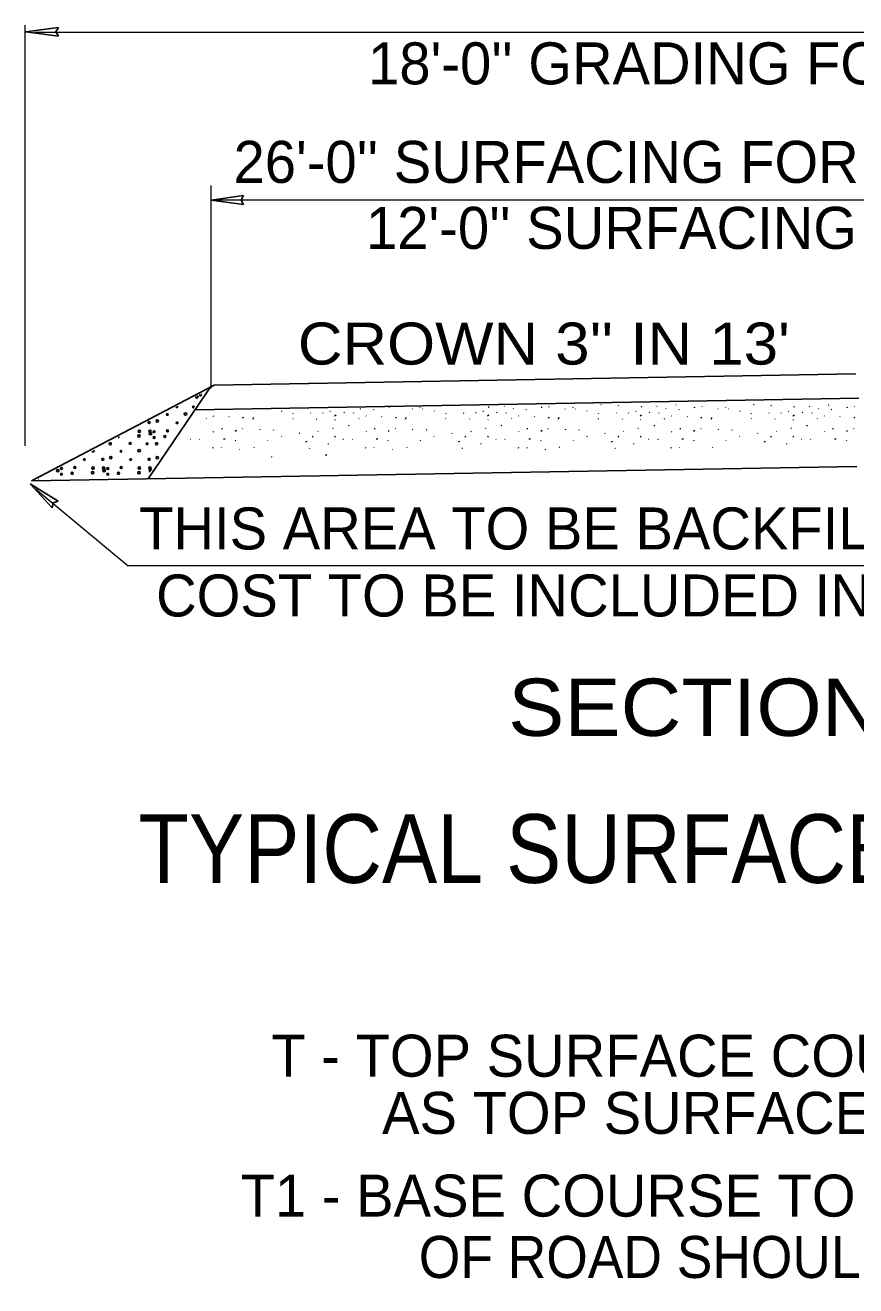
# Model space of a CAD drawing. Extents: x 326 to 700, y 421 to 686.
# Drawn here: x 377.18 to 401.66, y 583.2 to 620.35 of the extents above; entities that cross this region are included whole.
import ezdxf

# ---------------------------------------------------------------- set-up
doc = ezdxf.new("R2010")
doc.units = 0
doc.header["$LTSCALE"] = 0.5
for name, color, linetype, lineweight in [('1', 7, 'Continuous', 13), ('13', 7, 'Continuous', 13), ('2', 7, 'Continuous', 13)]:
    doc.layers.add(name, color=color, linetype=linetype, lineweight=lineweight)

msp = doc.modelspace()

# ---------------------------------------------------------------- linework, layer by layer
at = {"layer": '1', "lineweight": 25}
for p, q in [((377.2047, 620.1568), (378.1627, 620.2884)), ((377.2047, 620.1568), (378.1627, 620.0252)), ((382.6616, 615.1981), (383.6196, 615.3298)), ((382.6616, 615.1981), (383.6196, 615.0665)), ((377.3277, 606.8368), (378.1496, 606.3273)), ((377.3277, 606.8368), (377.9818, 606.1245))]:
    msp.add_line(p, q, dxfattribs=at)
for points in [[(378.1627, 620.2884), (378.0885, 620.1555), (378.1627, 620.0252)], [(383.6196, 615.3298), (383.5454, 615.1968), (383.6196, 615.0665)], [(378.1496, 606.3273), (378.0078, 606.2722), (377.9818, 606.1245)]]:
    msp.add_lwpolyline(points, dxfattribs=at)
at = {"layer": '13'}
for p, q in [((377.1828, 607.9526), (377.1828, 620.3511)), ((426.7673, 620.1338), (377.4648, 620.1338)), ((382.6618, 609.6538), (382.6618, 615.6292)), ((421.5745, 615.1986), (382.6613, 615.1986)), ((384.7299, 608.9878), (384.7423, 608.9754)), ((386.1704, 608.9694), (386.1828, 608.9818)), ((386.571, 608.9508), (386.5893, 608.9263)), ((387.0573, 609.0433), (387.0696, 609.0557)), ((387.433, 609.0309), (387.4454, 609.0185)), ((387.8994, 609.0808), (387.9008, 609.074)), ((388.5861, 609.0433), (388.5984, 609.0309)), ((388.8139, 609.0924), (388.8261, 609.0802)), ((388.8938, 609.0493), (388.9062, 609.0369)), ((389.2324, 608.9878), (389.2448, 608.9754)), ((390.6729, 608.9694), (390.6853, 608.9818)), ((390.8518, 609.0862), (390.8394, 609.1172)), ((391.0734, 608.9508), (391.0918, 608.9263)), ((391.2949, 609.1109), (391.3073, 609.1233)), ((391.5597, 609.0433), (391.5721, 609.0557)), ((391.8553, 609.1479), (391.8564, 609.1491)), ((391.9355, 609.0309), (391.9478, 609.0185)), ((392.3972, 609.1048), (392.4033, 609.074)), ((392.6186, 609.1048), (392.631, 609.1172)), ((393.0885, 609.0433), (393.1009, 609.0309)), ((393.3163, 609.0924), (393.3285, 609.0802)), ((393.3963, 609.0493), (393.4086, 609.0369)), ((393.7349, 608.9878), (393.7473, 608.9754)), ((394.1474, 609.1787), (394.1598, 609.1663)), ((394.6586, 609.1479), (394.671, 609.1355)), ((395.1754, 608.9694), (395.1878, 608.9818)), ((395.3543, 609.0862), (395.3419, 609.1172)), ((395.5759, 608.9508), (395.5943, 608.9263)), ((395.7973, 609.1109), (395.8098, 609.1233)), ((396.0622, 609.0433), (396.0745, 609.0557)), ((396.3577, 609.1479), (396.3701, 609.1603)), ((396.4379, 609.0309), (396.4503, 609.0185)), ((396.8996, 609.1048), (396.9058, 609.074)), ((397.1211, 609.1048), (397.1334, 609.1172)), ((397.591, 609.0433), (397.6033, 609.0309)), ((397.8188, 609.0924), (397.831, 609.0802)), ((397.8987, 609.0493), (397.9111, 609.0369)), ((398.2373, 608.9878), (398.2498, 608.9754)), ((398.6499, 609.1787), (398.6623, 609.1663)), ((399.1611, 609.1479), (399.1734, 609.1355)), ((399.6778, 608.9694), (399.6903, 608.9818)), ((399.8568, 609.0862), (399.8443, 609.1172)), ((400.0784, 608.9508), (400.0968, 608.9263)), ((400.2998, 609.1109), (400.3123, 609.1233)), ((400.5646, 609.0433), (400.577, 609.0557)), ((400.8602, 609.1479), (400.8725, 609.1603)), ((400.9404, 609.0309), (400.9528, 609.0185)), ((401.4021, 609.1048), (401.4083, 609.074)), ((401.6235, 609.1048), (401.6359, 609.1172)), ((382.5117, 608.7478), (382.524, 608.7601)), ((382.7151, 608.84), (382.7275, 608.8276)), ((383.1828, 608.8093), (383.1952, 608.8216)), ((383.5893, 608.7785), (383.6263, 608.7968)), ((383.8927, 608.7416), (383.9173, 608.7968)), ((385.0624, 608.9138), (385.0748, 608.9015)), ((385.0684, 608.7478), (385.0808, 608.7601)), ((385.592, 608.9263), (385.6043, 608.9138)), ((385.7703, 608.7416), (385.7827, 608.7539)), ((385.955, 608.9201), (385.9673, 608.9324)), ((386.3, 608.8338), (386.3432, 608.8708)), ((386.3123, 608.7168), (386.3246, 608.7292)), ((386.8542, 608.9138), (386.8665, 608.9384)), ((387.0141, 608.7478), (387.0265, 608.7601)), ((387.2176, 608.84), (387.2299, 608.8276)), ((387.6853, 608.8093), (387.6976, 608.8216)), ((388.0918, 608.7785), (388.1287, 608.7968)), ((388.3952, 608.7416), (388.4198, 608.7968)), ((389.5649, 608.9138), (389.5773, 608.9015)), ((389.5709, 608.7478), (389.5833, 608.7601)), ((390.0944, 608.9263), (390.1068, 608.9138)), ((390.2728, 608.7416), (390.2852, 608.7539)), ((390.4575, 608.9201), (390.4698, 608.9324)), ((390.8025, 608.8338), (390.8456, 608.8708)), ((390.8147, 608.7168), (390.8271, 608.7292)), ((391.3566, 608.9138), (391.369, 608.9384)), ((391.5166, 608.7478), (391.5289, 608.7601)), ((391.72, 608.84), (391.7324, 608.8276)), ((392.1877, 608.8093), (392.2001, 608.8216)), ((392.5943, 608.7785), (392.6312, 608.7968)), ((392.8976, 608.7416), (392.9222, 608.7968)), ((394.0673, 608.9138), (394.0798, 608.9015)), ((394.0733, 608.7478), (394.0858, 608.7601)), ((394.5969, 608.9263), (394.6093, 608.9138)), ((394.7753, 608.7416), (394.7876, 608.7539)), ((394.9599, 608.9201), (394.9723, 608.9324)), ((395.3049, 608.8338), (395.3481, 608.8708)), ((395.3172, 608.7168), (395.3295, 608.7292)), ((395.8591, 608.9138), (395.8714, 608.9384)), ((396.019, 608.7478), (396.0314, 608.7601)), ((396.2225, 608.84), (396.2348, 608.8276)), ((396.6902, 608.8093), (396.7025, 608.8216)), ((397.0967, 608.7785), (397.1336, 608.7968)), ((397.4001, 608.7416), (397.4247, 608.7968)), ((398.5698, 608.9138), (398.5822, 608.9015)), ((398.5758, 608.7478), (398.5882, 608.7601)), ((399.0993, 608.9263), (399.1118, 608.9138)), ((399.2777, 608.7416), (399.2901, 608.7539)), ((399.4624, 608.9201), (399.4748, 608.9324)), ((399.8074, 608.8338), (399.8506, 608.8708)), ((399.8196, 608.7168), (399.832, 608.7292)), ((400.3615, 608.9138), (400.3739, 608.9384)), ((400.5215, 608.7478), (400.5338, 608.7601)), ((400.7249, 608.84), (400.7373, 608.8276)), ((401.1926, 608.8093), (401.205, 608.8216)), ((401.5992, 608.7785), (401.6361, 608.7968)), ((382.7271, 608.3644), (382.7395, 608.3768)), ((382.9737, 608.4753), (382.9737, 608.4445)), ((383.4108, 608.4076), (383.3738, 608.3768)), ((383.5829, 608.4507), (383.5953, 608.4631)), ((384.0836, 608.4445), (384.1082, 608.4383)), ((384.5019, 608.4199), (384.5143, 608.4323)), ((384.7238, 608.2414), (384.7362, 608.2291)), ((385.2593, 608.3213), (385.2717, 608.3337)), ((385.6413, 608.2353), (385.6597, 608.2105)), ((385.8074, 608.3892), (385.8198, 608.3768)), ((386.2445, 608.4691), (386.2569, 608.4815)), ((386.3308, 608.2107), (386.3, 608.2414)), ((386.7064, 608.5615), (386.7312, 608.543)), ((387.2296, 608.3644), (387.2419, 608.3768)), ((387.4762, 608.4753), (387.4762, 608.4445)), ((387.9133, 608.4076), (387.8763, 608.3768)), ((388.0853, 608.4507), (388.0978, 608.4631)), ((388.5861, 608.4445), (388.6106, 608.4383)), ((389.0044, 608.4199), (389.0168, 608.4323)), ((389.2263, 608.2414), (389.2386, 608.2291)), ((389.7618, 608.3213), (389.7742, 608.3337)), ((390.1438, 608.2353), (390.1621, 608.2105)), ((390.3099, 608.3892), (390.3223, 608.3768)), ((390.747, 608.4691), (390.7593, 608.4815)), ((390.8333, 608.2107), (390.8025, 608.2414)), ((391.2088, 608.5615), (391.2336, 608.543)), ((391.732, 608.3644), (391.7444, 608.3768)), ((391.9786, 608.4753), (391.9786, 608.4445)), ((392.4157, 608.4076), (392.3788, 608.3768)), ((392.5878, 608.4507), (392.6003, 608.4631)), ((393.0885, 608.4445), (393.1131, 608.4383)), ((393.5068, 608.4199), (393.5193, 608.4323)), ((393.7287, 608.2414), (393.7411, 608.2291)), ((394.2643, 608.3213), (394.2766, 608.3337)), ((394.6462, 608.2353), (394.6646, 608.2105)), ((394.8123, 608.3892), (394.8248, 608.3768)), ((395.2494, 608.4691), (395.2618, 608.4815)), ((395.3357, 608.2107), (395.3049, 608.2414)), ((395.7113, 608.5615), (395.7361, 608.543)), ((396.2345, 608.3644), (396.2468, 608.3768)), ((396.4811, 608.4753), (396.4811, 608.4445)), ((396.9182, 608.4076), (396.8813, 608.3768)), ((397.0903, 608.4507), (397.1027, 608.4631)), ((397.591, 608.4445), (397.6155, 608.4383)), ((398.0093, 608.4199), (398.0217, 608.4323)), ((398.2312, 608.2414), (398.2435, 608.2291)), ((398.7667, 608.3213), (398.7791, 608.3337)), ((399.1487, 608.2353), (399.1671, 608.2105)), ((399.3148, 608.3892), (399.3272, 608.3768)), ((399.7519, 608.4691), (399.7643, 608.4815)), ((399.8382, 608.2107), (399.8074, 608.2414)), ((400.2138, 608.5615), (400.2385, 608.543)), ((400.7369, 608.3644), (400.7493, 608.3768)), ((400.9835, 608.4753), (400.9835, 608.4445)), ((401.4206, 608.4076), (401.3837, 608.3768)), ((401.5928, 608.4507), (401.6052, 608.4631)), ((382.044, 608.149), (382.0562, 608.1552)), ((382.3148, 608.149), (382.3271, 608.1366)), ((382.6965, 607.9028), (382.7211, 607.8966)), ((382.9551, 607.9088), (382.9675, 607.8964)), ((383.0721, 608.149), (383.0228, 608.149)), ((383.3737, 608.1058), (383.386, 608.1183)), ((383.497, 607.8597), (383.5094, 607.8473)), ((383.9173, 607.9212), (383.9297, 607.9088)), ((384.3234, 608.1121), (384.3358, 608.1244)), ((385.4504, 608.0751), (385.4935, 608.0935)), ((385.555, 607.8966), (385.5613, 607.8718)), ((386.1092, 608.0258), (386.1092, 608.0013)), ((386.5464, 608.149), (386.5586, 608.1552)), ((386.8172, 608.149), (386.8296, 608.1366)), ((387.199, 607.9028), (387.2236, 607.8966)), ((387.4576, 607.9088), (387.4699, 607.8964)), ((387.5746, 608.149), (387.5253, 608.149)), ((387.8761, 608.1058), (387.8885, 608.1183)), ((387.9995, 607.8597), (388.0118, 607.8473)), ((388.4198, 607.9212), (388.4321, 607.9088)), ((388.8259, 608.1121), (388.8383, 608.1244)), ((389.9528, 608.0751), (389.996, 608.0935)), ((390.0575, 607.8966), (390.0637, 607.8718)), ((390.6116, 608.0258), (390.6116, 608.0013)), ((391.0489, 608.149), (391.0611, 608.1552)), ((391.3197, 608.149), (391.332, 608.1366)), ((391.7014, 607.9028), (391.726, 607.8966)), ((391.96, 607.9088), (391.9724, 607.8964)), ((392.077, 608.149), (392.0278, 608.149)), ((392.3786, 608.1058), (392.3909, 608.1183)), ((392.5019, 607.8597), (392.5143, 607.8473)), ((392.9222, 607.9212), (392.9346, 607.9088)), ((393.3283, 608.1121), (393.3408, 608.1244)), ((394.4553, 608.0751), (394.4984, 608.0935)), ((394.5599, 607.8966), (394.5662, 607.8718)), ((395.1141, 608.0258), (395.1141, 608.0013)), ((395.5513, 608.149), (395.5635, 608.1552)), ((395.8221, 608.149), (395.8345, 608.1366)), ((396.2039, 607.9028), (396.2285, 607.8966)), ((396.4625, 607.9088), (396.4748, 607.8964)), ((396.5795, 608.149), (396.5302, 608.149)), ((396.881, 608.1058), (396.8934, 608.1183)), ((397.4247, 607.9212), (397.437, 607.9088)), ((397.8308, 608.1121), (397.8432, 608.1244)), ((398.9578, 608.0751), (399.0009, 608.0935)), ((399.6165, 608.0258), (399.6165, 608.0013)), ((400.0538, 608.149), (400.066, 608.1552)), ((400.3246, 608.149), (400.337, 608.1366)), ((401.082, 608.149), (401.0327, 608.149)), ((401.3835, 608.1058), (401.3958, 608.1183)), ((384.4344, 607.6442), (384.4468, 607.6318)), ((386.0537, 607.7055), (386.0474, 607.6564)), ((377.4811, 606.6838), (380.2201, 604.417)), ((417.9843, 604.417), (380.2203, 604.417))]:
    msp.add_line(p, q, dxfattribs=at)
at = {"layer": '13', "lineweight": 25}
for p, q in [((401.6594, 610.0713), (382.7557, 609.7412)), ((382.6776, 609.7296), (380.8098, 606.9821)), ((401.7483, 609.3597), (382.1941, 609.0183)), ((401.6942, 607.3467), (377.3674, 606.922))]:
    msp.add_line(p, q, dxfattribs=at)
at = {"layer": '2', "lineweight": 25}
msp.add_line((377.3674, 606.922), (382.7557, 609.7412), dxfattribs=at)
for centre, radius in [((380.8335, 608.6393), 0.0288), ((381.0721, 608.6851), 0.0345), ((381.3715, 608.8749), 0.0269), ((381.6595, 608.6327), 0.0235), ((381.9066, 608.8913), 0.0357), ((380.5357, 608.2433), 0.0359), ((380.5488, 608.384), 0.033), ((380.859, 608.387), 0.0335), ((380.8727, 608.3072), 0.0326), ((380.9821, 608.1996), 0.0261), ((380.9836, 608.3709), 0.0266), ((381.2978, 608.2286), 0.0308), ((381.3781, 608.3971), 0.0295), ((379.6897, 608.0159), 0.0306), ((380.2788, 608.0273), 0.0278), ((380.5406, 607.8081), 0.0357), ((380.7763, 608.0143), 0.0249), ((381.0557, 608.0159), 0.0306), ((378.9275, 607.5495), 0.0235), ((379.4676, 607.5561), 0.0288), ((379.7061, 607.6019), 0.0345), ((380.0056, 607.7917), 0.0269), ((380.2935, 607.5495), 0.0235), ((380.8335, 607.5561), 0.0288), ((381.0721, 607.6019), 0.0345), ((378.1408, 607.224), 0.0326), ((378.2502, 607.1164), 0.0261), ((378.2517, 607.2877), 0.0266), ((378.5659, 607.1454), 0.0308), ((378.6462, 607.3139), 0.0295), ((379.1697, 607.1601), 0.0359), ((379.1828, 607.3008), 0.033), ((379.493, 607.3039), 0.0335), ((379.5068, 607.224), 0.0326), ((379.6162, 607.1164), 0.0261), ((379.6177, 607.2877), 0.0266), ((379.9319, 607.1454), 0.0308), ((380.0121, 607.3139), 0.0295), ((380.5357, 607.1601), 0.0359), ((380.5488, 607.3008), 0.033), ((380.859, 607.3039), 0.0335)]:
    msp.add_circle(centre, radius, dxfattribs=at)
for centre, radius, start, end in [((382.2387, 609.3904), 0.0326, 156.46706, 78.99932), ((382.2286, 609.4067), 0.0476, 333.94429, 26.0557), ((382.3496, 609.4541), 0.0266, 157.00316, 78.46323), ((381.6447, 609.1105), 0.0278, 214.53055, 20.93584), ((382.1422, 609.0975), 0.0249, 1.39531, 290.48841), ((379.9319, 608.2286), 0.0308, 247.65788, 347.8085), ((380.8626, 608.3235), 0.0476, 333.94429, 26.0557), ((379.1747, 607.8081), 0.0357, 207.66621, 27.80017), ((378.1307, 607.2403), 0.0476, 333.94429, 26.0557), ((379.4966, 607.2403), 0.0476, 333.94429, 26.0557), ((380.8727, 607.224), 0.0326, 11.46055, 280.42317), ((380.8626, 607.2403), 0.0476, 357.98837, 26.0557), ((377.5468, 606.9441), 0.0278, 27.14428, 42.88301)]:
    msp.add_arc(centre, radius, start, end, dxfattribs=at)

# ---------------------------------------------------------------- texts
at = {"layer": '13'}
for s, p in [("18'-0'' GRADING FOR RURAL DRIVE", (387.2883, 618.6073)), ("26'-0'' SURFACING FOR SECTION LINE RETURN", (383.3229, 615.7036)), ("12'-0'' SURFACING FOR RURAL DRIVE", (387.2267, 613.7593)), ('THIS AREA TO BE BACKFILLED & COMPACTED. ', (380.5412, 604.8998)), ('COST TO BE INCLUDED IN OTHER ITEMS OF WORK.', (381.0405, 602.9238)), ('T - TOP SURFACE COURSE TO BE THE SAME', (384.4368, 589.3601)), ('AS TOP SURFACE OF ROAD SHOULDER.', (387.6997, 587.6752)), ('T1 - BASE COURSE TO BE THE SAME AS BASE', (383.5328, 585.2356))]:
    msp.add_text(s, height=1.238, dxfattribs=at).set_placement(p)
for s, height, width, p in [("CROWN 3'' IN 13' ", 1.238, 1.1, (385.2178, 610.3482)), ('SECTION A-A & B-B', 1.688, 1.1, (391.4161, 599.4046)), ('TYPICAL SURFACED RETURN/DRIVE', 2.025, 0.9, (380.5208, 595.0715)), ('OF ROAD SHOULDER, EXCEPT IT SHALL', 1.238, 0.95, (388.7836, 583.4276))]:
    msp.add_text(s, height=height, dxfattribs=dict(at, width=width)).set_placement(p)

doc.saveas('drawing.dxf')
